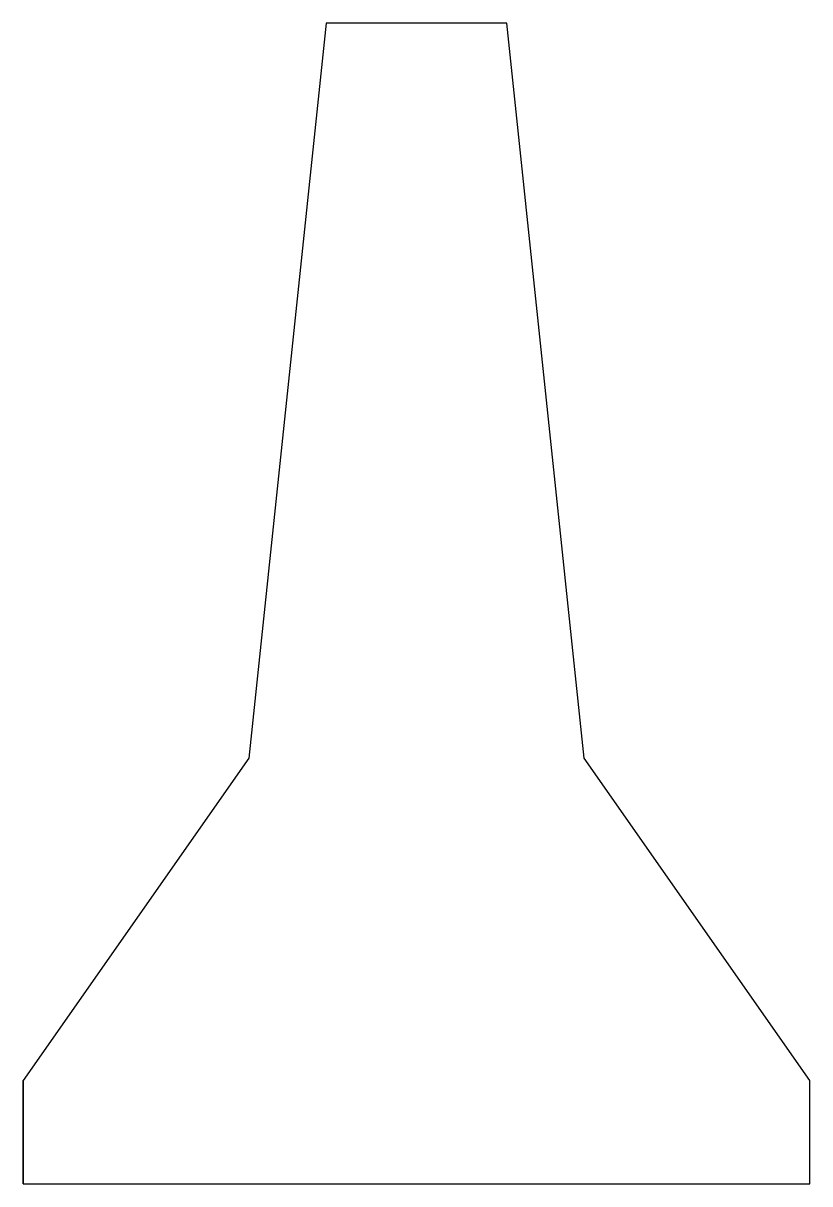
# Model space of a CAD drawing. Header units: millimetres. Extents: x -305 to 305, y 0 to 900.
import ezdxf

# ---------------------------------------------------------------- set-up
doc = ezdxf.new("R2010")
doc.units = ezdxf.units.MM

msp = doc.modelspace()

# ---------------------------------------------------------------- linework, layer by layer
at = {"color": 0}
msp.add_lwpolyline([(-305, 0), (-305, 80), (-305, 0), (305, 0), (305, 80), (129.95, 330), (70.04, 900), (-70.04, 900), (-129.95, 330), (-305, 80)], dxfattribs=at)

doc.saveas('drawing.dxf')
